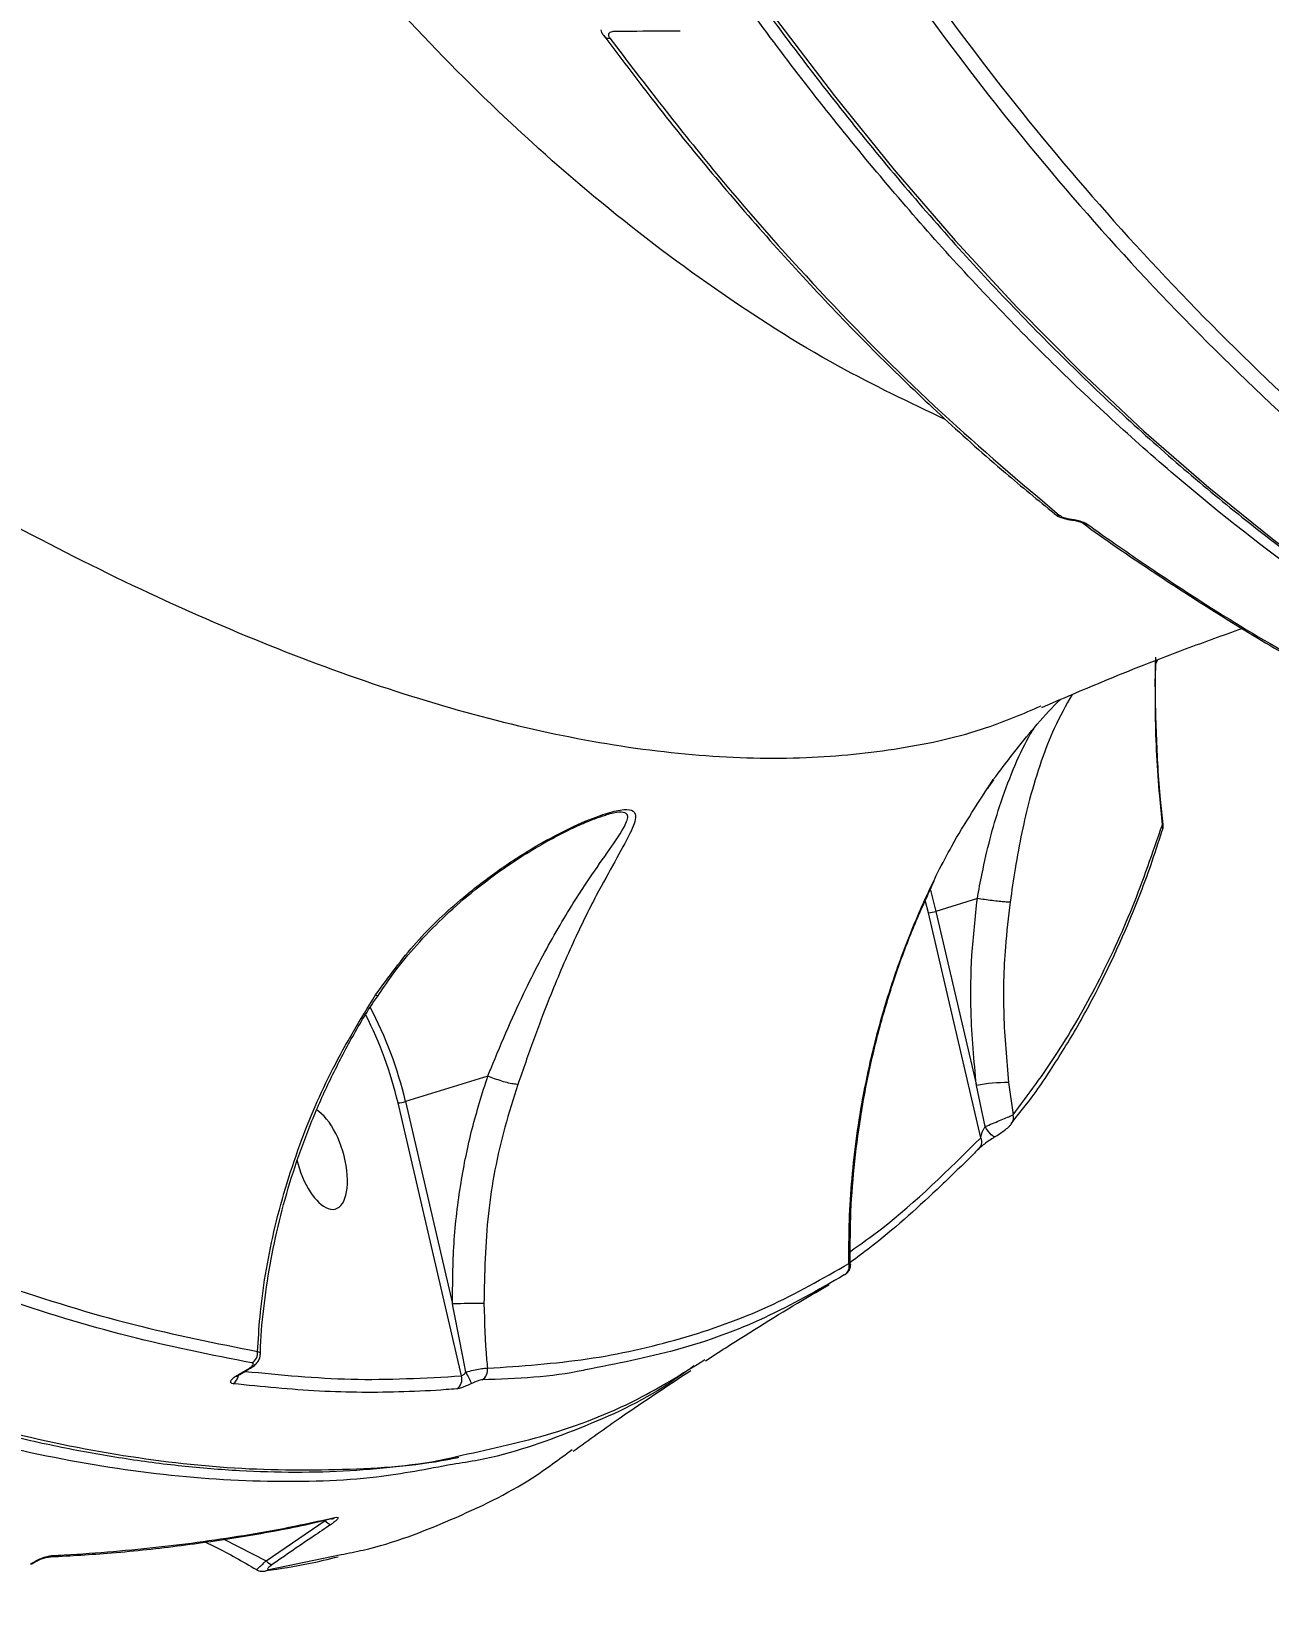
# Model space of a CAD drawing. Header units: millimetres. Extents: x -6521 to 6343, y -6174 to 4868.
# Drawn here: x -3364.5 to -3255.1, y 216.4 to 356.2 of the extents above; entities that cross this region are included whole.
import ezdxf

# ---------------------------------------------------------------- set-up
doc = ezdxf.new("R2010")
doc.units = ezdxf.units.MM
for name, color, linetype in [('DIKOM_ОБЪЕКТ', 7, 'Continuous'), ('DIKOM_РАЗМЕР_ЗОНА', 7, 'Continuous'), ('DIKOM_РАЗМЕР_ОБЪЕКТА', 7, 'Continuous')]:
    doc.layers.add(name, color=color, linetype=linetype)
doc.styles.add('style1', font='arial.ttf', dxfattribs={"width": 0.8})
doc.dimstyles.new('1-50', dxfattribs={"dimtxt": 300, "dimasz": 200, "dimexe": 100, "dimexo": 0, "dimgap": 100, "dimtad": 1, "dimtxsty": 'style1', "dimcen": 200, "dimclrd": 7, "dimclre": 7, "dimclrt": 7, "dimadec": 1, "dimazin": 2, "dimtfac": 1, "dimtmove": 0, "dimatfit": 2, "dimfxl": 0, "dimlwd": 25, "dimlwe": 18, "dimarcsym": 0})

# ---------------------------------------------------------------- blocks, each defined once
blk = doc.blocks.new('*D11')
at = {"layer": 'Defpoints', "color": 0, "transparency": 16777216}
for p in [(2818.82, 364.95), (-5102.52, -1661.02), (-5102.52, -4861.8)]:
    blk.add_point(p, dxfattribs=at)
at = {"layer": 'DIKOM_РАЗМЕР_ОБЪЕКТА', "color": 7, "lineweight": 18, "transparency": 16777216}
for p, q in [((2818.82, 364.95), (2818.82, -4961.8)), ((-5102.52, -1661.02), (-5102.52, -4961.8))]:
    blk.add_line(p, q, dxfattribs=at)
at = {"layer": 'DIKOM_РАЗМЕР_ОБЪЕКТА', "color": 7, "lineweight": 25, "transparency": 16777216}
blk.add_line((2618.82, -4861.8), (-4902.52, -4861.8), dxfattribs=at)
at = {"layer": 'DIKOM_РАЗМЕР_ОБЪЕКТА', "color": 7, "transparency": 16777216}
for points in [[(-4902.52, -4828.46), (-4902.52, -4895.13), (-5102.52, -4861.8)], [(2618.82, -4828.46), (2618.82, -4895.13), (2818.82, -4861.8)]]:
    blk.add_solid(points, dxfattribs=at)
at = {"layer": 'DIKOM_РАЗМЕР_ОБЪЕКТА', "color": 7, "transparency": 16777216, "insert": (-736, -4608.63), "char_height": 300, "attachment_point": 5, "style": 'style1'}
blk.add_mtext('7900', dxfattribs=at)
blk = doc.blocks.new('*D12')
at = {"layer": 'Defpoints', "color": 0, "transparency": 16777216}
for p in [(918.99, 3251.45), (5268.57, 3251.45), (-3684.78, -1936.75)]:
    blk.add_point(p, dxfattribs=at)
at = {"layer": 'DIKOM_РАЗМЕР_ОБЪЕКТА', "color": 7, "lineweight": 18, "transparency": 16777216}
for p, q in [((918.99, 3251.45), (5368.57, 3251.45)), ((-3684.78, -1936.75), (5368.57, -1936.75))]:
    blk.add_line(p, q, dxfattribs=at)
at = {"layer": 'DIKOM_РАЗМЕР_ОБЪЕКТА', "color": 7, "lineweight": 25, "transparency": 16777216}
blk.add_line((5268.57, -1736.75), (5268.57, 3051.45), dxfattribs=at)
at = {"layer": 'DIKOM_РАЗМЕР_ОБЪЕКТА', "color": 7, "transparency": 16777216}
for points in [[(5235.23, 3051.45), (5301.9, 3051.45), (5268.57, 3251.45)], [(5235.23, -1736.75), (5301.9, -1736.75), (5268.57, -1936.75)]]:
    blk.add_solid(points, dxfattribs=at)
at = {"layer": 'DIKOM_РАЗМЕР_ОБЪЕКТА', "color": 7, "transparency": 16777216, "insert": (5015.39, 711.25), "char_height": 300, "attachment_point": 5, "rotation": 90, "style": 'style1'}
blk.add_mtext('5150', dxfattribs=at)
blk = doc.blocks.new('*D13')
at = {"layer": 'Defpoints', "color": 0, "transparency": 16777216}
for p in [(1683.24, 4867.99), (-4359.52, -3960.36), (6242.61, -3960.36)]:
    blk.add_point(p, dxfattribs=at)
at = {"layer": 'DIKOM_РАЗМЕР_ЗОНА', "color": 7, "lineweight": 18, "transparency": 16777216}
for p, q in [((1683.24, 4867.99), (6342.61, 4867.99)), ((-4359.52, -3960.36), (6342.61, -3960.36))]:
    blk.add_line(p, q, dxfattribs=at)
at = {"layer": 'DIKOM_РАЗМЕР_ЗОНА', "color": 7, "lineweight": 25, "transparency": 16777216}
blk.add_line((6242.61, 4667.99), (6242.61, -3760.36), dxfattribs=at)
at = {"layer": 'DIKOM_РАЗМЕР_ЗОНА', "color": 7, "transparency": 16777216}
for points in [[(6209.28, 4667.99), (6275.95, 4667.99), (6242.61, 4867.99)], [(6209.28, -3760.36), (6275.95, -3760.36), (6242.61, -3960.36)]]:
    blk.add_solid(points, dxfattribs=at)
at = {"layer": 'DIKOM_РАЗМЕР_ЗОНА', "color": 7, "transparency": 16777216, "insert": (5989.44, 630.24), "char_height": 300, "attachment_point": 5, "rotation": 90, "style": 'style1'}
blk.add_mtext('8850', dxfattribs=at)
blk = doc.blocks.new('*D14')
at = {"layer": 'Defpoints', "color": 0, "transparency": 16777216}
for p in [(4318.82, 257.45), (-6520.67, -1799.21), (4318.82, -6073.51)]:
    blk.add_point(p, dxfattribs=at)
at = {"layer": 'DIKOM_РАЗМЕР_ЗОНА', "color": 7, "lineweight": 18, "transparency": 16777216}
for p, q in [((4318.82, 257.45), (4318.82, -6173.51)), ((-6520.67, -1799.21), (-6520.67, -6173.51))]:
    blk.add_line(p, q, dxfattribs=at)
at = {"layer": 'DIKOM_РАЗМЕР_ЗОНА', "color": 7, "lineweight": 25, "transparency": 16777216}
blk.add_line((-6320.67, -6073.51), (4118.82, -6073.51), dxfattribs=at)
at = {"layer": 'DIKOM_РАЗМЕР_ЗОНА', "color": 7, "transparency": 16777216}
for points in [[(-6320.67, -6040.18), (-6320.67, -6106.84), (-6520.67, -6073.51)], [(4118.82, -6040.18), (4118.82, -6106.84), (4318.82, -6073.51)]]:
    blk.add_solid(points, dxfattribs=at)
at = {"layer": 'DIKOM_РАЗМЕР_ЗОНА', "color": 7, "transparency": 16777216, "insert": (-430.65, -5820.34), "char_height": 300, "attachment_point": 5, "style": 'style1'}
blk.add_mtext('10850', dxfattribs=at)

msp = doc.modelspace()

# ---------------------------------------------------------------- linework, layer by layer
at = {"layer": 'DIKOM_ОБЪЕКТ', "color": 7, "linetype": 'Continuous', "lineweight": 15}
for p, q in [((-3265.045, 300.19), (-3264.879, 300.588)), ((-3279.789, 289.361), (-3279.361, 289.974)), ((-3279.892, 289.213), (-3279.789, 289.361)), ((-3313.711, 286.835), (-3313.921, 286.767)), ((-3264.448, 286.011), (-3264.389, 286.042)), ((-3284.968, 280.206), (-3284.475, 278.341)), ((-3285.138, 278.215), (-3285.39, 279.216)), ((-3280.811, 279.476), (-3284.475, 278.341)), ((-3284.475, 278.341), (-3280.898, 262.934)), ((-3280.516, 258.308), (-3285.138, 278.215)), ((-3324.117, 263.762), (-3331.397, 261.508)), ((-3280.115, 259.297), (-3280.898, 262.934)), ((-3278.049, 263.182), (-3277.651, 260.326)), ((-3331.397, 261.508), (-3327.236, 243.587)), ((-3326.449, 237.219), (-3332.06, 261.381)), ((-3277.824, 259.545), (-3277.398, 260.082)), ((-3346.162, 237.348), (-3345.336, 237.824)), ((-3343.723, 220.858), (-3338.512, 224.426)), ((-3347.459, 222.772), (-3343.723, 220.858)), ((-3343.473, 220.095), (-3337.098, 221.404))]:
    msp.add_line(p, q, dxfattribs=at)
at = {"layer": 'DIKOM_ОБЪЕКТ', "color": 7, "linetype": 'Continuous', "lineweight": 15, "flags": 128}
for points in [[(-3298.655, 357.373), (-3293.46, 350.529), (-3288.165, 343.981), (-3282.775, 337.734), (-3277.293, 331.793), (-3271.725, 326.164), (-3266.075, 320.85), (-3260.348, 315.858), (-3254.549, 311.19), (-3248.682, 306.851), (-3242.753, 302.844), (-3236.767, 299.173), (-3230.728, 295.84), (-3224.642, 292.85), (-3222.942, 292.079)], [(-3272.45, 312.979), (-3272.476, 312.997), (-3272.501, 313.05)], [(-3279.201, 258.422), (-3279.259, 258.384), (-3279.347, 258.396), (-3279.458, 258.458), (-3279.586, 258.565), (-3279.723, 258.712), (-3279.863, 258.89), (-3279.996, 259.089), (-3280.115, 259.297)], [(-3345.336, 237.824), (-3345.271, 237.82), (-3345.228, 237.834)], [(-3346.162, 237.348), (-3346.097, 237.345), (-3346.05, 237.361)]]:
    msp.add_lwpolyline(points, dxfattribs=at)
at = {"layer": 'DIKOM_ОБЪЕКТ', "color": 7, "linetype": 'Continuous', "lineweight": 15}
for centre, radius, start, end in [((-3086.101, 502.359), 244.733, 214.45512, 229.01542), ((-3086.8, 501.912), 245.264, 214.45478, 229.0157), ((-3313.392, 356.236), 0.618, 218.23272, 275.80713), ((-3273.584, 314.069), 0.679, 230.51489, 274.02678), ((-3271.104, 313.214), 0.633, 234.8994, 275.33838), ((-3265.226, 285.727), 0.827, 343.75931, 20.01036), ((-3285.303, 280.876), 2.666, 273.53347, 288.07396), ((-3364.97, 253.718), 33.791, 13.1087, 27.20294), ((-3365.274, 253.62), 34.783, 13.10726, 27.8506), ((-3278.232, 248.818), 14.365, 89.26753, 100.69388), ((-3332.222, 264.029), 2.653, 273.49676, 288.11067), ((-3278.515, 260.067), 0.902, 322.62242, 16.69268), ((-3281.261, 257.927), 0.837, 302.45326, 27.05829), ((-3293.073, 246.95), 0.935, 301.85029, 14.41388), ((-3325.334, 197.554), 46.072, 88.91557, 92.36509), ((-3345.549, 239.276), 1.075, 302.01209, 5.97386), ((-3325.159, 237.736), 1.023, 302.03692, 9.10969), ((-3347.219, 237.406), 1.047, 302.89822, 352.28638), ((-3327.443, 236.932), 1.034, 303.87568, 16.08051), ((-3250.487, 274.36), 84.054, 205.9723, 206.74025), ((-3337.815, 224.909), 0.848, 214.70563, 258.26353), ((-3338.095, 225.315), 0.768, 281.73995, 305.60004), ((-3363.132, 221.895), 0.726, 272.58582, 308.0744), ((-3343.97, 220.791), 0.855, 277.35192, 305.49441), ((-3343.03, 221.358), 0.855, 215.84574, 259.37382)]:
    msp.add_arc(centre, radius, start, end, dxfattribs=at)
for start_param, end_param in [(2.8365404, 5.8533266), (1.4684095, 2.8365404)]:
    msp.add_ellipse((-3338.905, 256.461), major_axis=(-1.322, 4.462), ratio=0.44303, start_param=start_param, end_param=end_param, dxfattribs=at)
for points, knots in [([(-3391.417, 700.463), (-3391.41, 698.443), (-3391.39, 692.583), (-3391.232, 682.888), (-3390.889, 671.389), (-3390.382, 659.913), (-3389.714, 648.468), (-3388.884, 637.063), (-3387.893, 625.706), (-3386.742, 614.406), (-3385.431, 603.172), (-3383.962, 592.011), (-3382.336, 580.933), (-3380.554, 569.945), (-3378.617, 559.056), (-3376.527, 548.273), (-3374.285, 537.606), (-3371.893, 527.062), (-3369.352, 516.649), (-3366.665, 506.375), (-3363.834, 496.247), (-3360.861, 486.273), (-3357.747, 476.461), (-3354.496, 466.818), (-3351.109, 457.351), (-3347.589, 448.068), (-3343.939, 438.974), (-3340.162, 430.078), (-3336.26, 421.386), (-3332.236, 412.904), (-3328.093, 404.639), (-3323.834, 396.597), (-3319.462, 388.784), (-3314.981, 381.206), (-3310.395, 373.869), (-3305.705, 366.778), (-3300.916, 359.938), (-3296.031, 353.355), (-3291.055, 347.035), (-3285.99, 340.98), (-3280.84, 335.197), (-3275.61, 329.69), (-3270.303, 324.462), (-3264.924, 319.519), (-3259.476, 314.863), (-3253.963, 310.499), (-3248.39, 306.429), (-3242.761, 302.659), (-3237.081, 299.184), (-3231.351, 296.031), (-3226.733, 293.693), (-3224.012, 292.516), (-3223.23, 292.178)], [0, 0, 0, 0, 0.010755, 0.031188, 0.0516214, 0.072055, 0.0924886, 0.1129222, 0.1333561, 0.1537901, 0.1742242, 0.1946585, 0.2150932, 0.235528, 0.2559631, 0.2763984, 0.2968344, 0.3172704, 0.3377071, 0.358144, 0.3785813, 0.3990193, 0.4194576, 0.4398966, 0.460336, 0.480776, 0.5012167, 0.5216578, 0.5420995, 0.5625419, 0.5829849, 0.6034284, 0.6238725, 0.644317, 0.6647621, 0.6852075, 0.7056531, 0.7260988, 0.7465445, 0.7669898, 0.7874344, 0.8078781, 0.8283207, 0.8487615, 0.8692004, 0.8896365, 0.9100695, 0.9304986, 0.9509234, 0.9713434, 0.9917581, 1, 1, 1, 1]), ([(-3224.582, 292.101), (-3224.932, 292.239), (-3229.2, 293.921), (-3237.248, 298.329), (-3248.781, 305.461), (-3260.179, 314.063), (-3271.417, 323.965), (-3282.243, 334.997), (-3292.631, 347.08), (-3302.563, 360.133), (-3312.201, 374.367), (-3321.498, 389.784), (-3330.413, 406.358), (-3338.395, 422.988), (-3345.506, 439.467), (-3351.819, 455.617), (-3357.744, 472.399), (-3363.259, 489.775), (-3368.308, 507.556), (-3372.867, 525.651), (-3376.544, 542.07), (-3378.59, 552.59), (-3379.424, 556.873)], [0, 0, 0, 0, 0.0049823, 0.0607473, 0.1164691, 0.1738097, 0.2311971, 0.2885376, 0.3442597, 0.4000246, 0.4557466, 0.513087, 0.5704743, 0.6278148, 0.6763109, 0.7248633, 0.7734156, 0.8224284, 0.8714409, 0.9192193, 0.9671059, 1, 1, 1, 1]), ([(-3283.611, 321.86), (-3286.801, 323.376), (-3293.727, 326.668), (-3304.114, 333.303), (-3314.564, 341.248), (-3324.51, 350.219), (-3333.951, 360.049), (-3343.159, 371.008), (-3352.097, 383.099), (-3360.73, 396.304), (-3368.826, 410.246), (-3376.381, 424.835), (-3383.403, 439.974), (-3390.058, 455.989), (-3396.298, 472.874), (-3402.144, 490.541), (-3405.614, 502.836), (-3407.348, 508.981)], [0, 0, 0, 0, 0.0602331, 0.1307414, 0.2012501, 0.2674731, 0.3337481, 0.3999717, 0.4681249, 0.5363338, 0.604488, 0.6695131, 0.7345854, 0.7996115, 0.8663908, 0.9332204, 1, 1, 1, 1]), ([(-3640.857, 475.918), (-3638.235, 472.188), (-3631.171, 462.141), (-3619.404, 446.084), (-3605.533, 427.914), (-3591.299, 410.076), (-3576.745, 392.643), (-3561.913, 375.687), (-3547.129, 359.582), (-3532.443, 344.362), (-3517.902, 330.043), (-3503.268, 316.392), (-3488.59, 303.485), (-3473.918, 291.388), (-3459.575, 280.366), (-3445.604, 270.433), (-3432.036, 261.575), (-3418.651, 253.65), (-3405.503, 246.726), (-3392.646, 240.851), (-3380.363, 236.156), (-3368.68, 232.626), (-3357.619, 230.235), (-3346.976, 228.905), (-3336.896, 228.837), (-3330.009, 229.299), (-3326.724, 230.124), (-3326.403, 230.205)], [0, 0, 0, 0, 0.0245686, 0.0661874, 0.1078383, 0.1494572, 0.1922849, 0.2351477, 0.2779754, 0.3195942, 0.3612451, 0.4028638, 0.4456917, 0.4885543, 0.5313819, 0.5730003, 0.6146507, 0.656269, 0.6990963, 0.7419584, 0.7847856, 0.8264042, 0.8680549, 0.9096737, 0.9525011, 0.9953635, 1, 1, 1, 1]), ([(-3539.741, 467.985), (-3535.784, 463.173), (-3527.869, 453.549), (-3515.785, 439.585), (-3503.571, 426.002), (-3490.811, 412.412), (-3477.57, 398.948), (-3463.893, 385.725), (-3450.123, 373.104), (-3436.309, 361.157), (-3422.504, 349.945), (-3409.159, 339.825), (-3396.31, 330.779), (-3383.98, 322.766), (-3371.829, 315.557), (-3359.913, 309.215), (-3348.28, 303.782), (-3336.949, 299.285), (-3325.983, 295.791), (-3315.383, 293.332), (-3305.33, 291.987), (-3296.046, 291.762), (-3287.596, 292.639), (-3280.653, 294.174), (-3276.748, 295.849), (-3275.161, 296.53)], [0, 0, 0, 0, 0.0400048, 0.0800095, 0.1204124, 0.1608152, 0.2054798, 0.2501787, 0.2948427, 0.3408232, 0.3868419, 0.4328218, 0.4760811, 0.519373, 0.5626316, 0.607139, 0.6516823, 0.6961892, 0.7423062, 0.7884231, 0.8352025, 0.8819821, 0.9259181, 0.9698886, 1, 1, 1, 1]), ([(-3629.854, 459.369), (-3628.305, 457.23), (-3624.511, 451.992), (-3618.405, 443.788), (-3611.56, 434.76), (-3604.677, 425.884), (-3597.758, 417.152), (-3590.8, 408.562), (-3583.8, 400.109), (-3576.756, 391.793), (-3569.667, 383.611), (-3562.531, 375.561), (-3555.344, 367.64), (-3548.114, 359.856), (-3540.864, 352.233), (-3533.623, 344.805), (-3526.411, 337.591), (-3519.233, 330.596), (-3512.084, 323.815), (-3504.963, 317.245), (-3497.867, 310.883), (-3490.794, 304.729), (-3483.742, 298.781), (-3476.709, 293.036), (-3469.692, 287.494), (-3462.694, 282.156), (-3455.732, 277.035), (-3448.834, 272.153), (-3442.024, 267.53), (-3435.312, 263.169), (-3428.694, 259.067), (-3422.166, 255.224), (-3415.726, 251.635), (-3409.372, 248.302), (-3403.103, 245.222), (-3396.916, 242.396), (-3390.811, 239.823), (-3384.786, 237.503), (-3378.852, 235.44), (-3373.031, 233.643), (-3367.348, 232.122), (-3361.811, 230.879), (-3356.421, 229.912), (-3351.176, 229.221), (-3346.072, 228.805), (-3341.111, 228.666), (-3336.285, 228.793), (-3331.615, 229.225), (-3328.414, 229.643), (-3326.814, 229.996), (-3326.676, 230.026)], [0, 0, 0, 0, 0.0148392, 0.0363254, 0.0577125, 0.0790248, 0.1002867, 0.1215228, 0.142757, 0.1640092, 0.1852998, 0.2066537, 0.2280948, 0.2496474, 0.2712481, 0.2927747, 0.3141949, 0.3355335, 0.356815, 0.3780637, 0.3993038, 0.4205573, 0.4418427, 0.4631847, 0.484607, 0.5061338, 0.5277482, 0.5493324, 0.5707975, 0.5921745, 0.6134877, 0.6347618, 0.6560208, 0.6772887, 0.6985818, 0.7199239, 0.7413394, 0.7628518, 0.7844716, 0.806088, 0.8276031, 0.8490186, 0.8703575, 0.891642, 0.9128938, 0.9341344, 0.9553851, 0.9766597, 0.9979803, 1, 1, 1, 1]), ([(-3314.124, 356.378), (-3314.104, 356.297), (-3314.054, 356.101), (-3313.934, 355.944), (-3313.864, 355.852)], [0, 0, 0, 0, 0.4110867, 1, 1, 1, 1]), ([(-3313.865, 355.865), (-3312.452, 353.984), (-3309.399, 349.923), (-3304.599, 344.004), (-3299.498, 338.052), (-3294.323, 332.395), (-3289.077, 327.02), (-3283.75, 321.933), (-3278.727, 317.424), (-3275.448, 314.747), (-3273.999, 313.564)], [0, 0, 0, 0, 0.1130281, 0.2440477, 0.3749125, 0.505384, 0.6355174, 0.7657835, 0.8964704, 1, 1, 1, 1]), ([(-3312.98, 356.212), (-3313.031, 356.209), (-3313.162, 356.202), (-3313.338, 356.141), (-3313.45, 356.014), (-3313.459, 355.831), (-3313.376, 355.696), (-3313.33, 355.621)], [0, 0, 0, 0, 0.1207564, 0.3075424, 0.5229177, 0.737411, 1, 1, 1, 1]), ([(-3313.33, 355.621), (-3310.201, 351.551), (-3303.945, 343.412), (-3294.12, 332.407), (-3284.011, 322.237), (-3277.028, 316.34), (-3273.536, 313.391)], [0, 0, 0, 0, 0.2486162, 0.4972329, 0.7486165, 1, 1, 1, 1]), ([(-3307.113, 356.244), (-3307.699, 356.246), (-3309.655, 356.252), (-3311.61, 356.228), (-3312.98, 356.212)], [0, 0, 0, 0, 0.2996332, 1, 1, 1, 1]), ([(-3274, 313.544), (-3273.942, 313.497), (-3273.74, 313.33), (-3273.294, 313.15), (-3272.801, 313.018), (-3272.514, 312.99), (-3272.45, 312.984)], [0, 0, 0, 0, 0.1421002, 0.5012762, 0.888411, 1, 1, 1, 1]), ([(-3273.536, 313.391), (-3273.513, 313.374), (-3273.429, 313.311), (-3273.212, 313.208), (-3272.871, 313.104), (-3272.624, 313.068), (-3272.501, 313.05)], [0, 0, 0, 0, 0.108583, 0.3983479, 0.6996339, 1, 1, 1, 1]), ([(-3272.501, 313.05), (-3272.327, 313.025), (-3271.98, 312.975), (-3271.495, 312.826), (-3271.195, 312.686), (-3271.073, 312.603), (-3271.045, 312.584)], [0, 0, 0, 0, 0.3053795, 0.6114658, 0.912606, 1, 1, 1, 1]), ([(-3272.447, 312.976), (-3272.412, 312.973), (-3272.263, 312.96), (-3272.003, 312.905), (-3271.73, 312.823), (-3271.561, 312.752), (-3271.479, 312.704), (-3271.475, 312.701), (-3271.473, 312.7)], [0, 0, 0, 0, 0.0840535, 0.3560391, 0.589088, 0.7827302, 0.930337, 1, 1, 1, 1]), ([(-3271.467, 312.698), (-3271.358, 312.619), (-3269.237, 311.055), (-3265.105, 308.263), (-3259.082, 304.366), (-3253.917, 301.248), (-3250.772, 299.535), (-3249.62, 298.907)], [0, 0, 0, 0, 0.0147825, 0.2900182, 0.5656687, 0.8408527, 1, 1, 1, 1]), ([(-3271.045, 312.584), (-3270.695, 312.334), (-3268.941, 311.082), (-3264.423, 307.959), (-3257.496, 303.464), (-3252.002, 300.352), (-3249.253, 298.795)], [0, 0, 0, 0, 0.0480639, 0.2403228, 0.6198804, 1, 1, 1, 1]), ([(-3275.105, 296.395), (-3273.323, 297.161), (-3269.052, 298.995), (-3263.14, 301.324), (-3259.046, 302.792), (-3257.379, 303.39)], [0, 0, 0, 0, 0.297932, 0.7141206, 1, 1, 1, 1]), ([(-3264.379, 286.043), (-3264.462, 286.774), (-3264.759, 289.384), (-3264.98, 293.997), (-3265.111, 298.207), (-3265.036, 300.518), (-3265.025, 300.845)], [0, 0, 0, 0, 0.1514202, 0.5407631, 0.9349329, 1, 1, 1, 1]), ([(-3264.448, 286.011), (-3264.529, 286.858), (-3264.834, 290.077), (-3265.115, 294.899), (-3265.053, 298.939), (-3265.029, 300.529)], [0, 0, 0, 0, 0.1781073, 0.6765726, 1, 1, 1, 1]), ([(-3279.404, 289.997), (-3278.221, 291.564), (-3276.428, 293.94), (-3274.353, 296.225), (-3273.578, 296.999), (-3273.5, 297.077)], [0, 0, 0, 0, 0.6356093, 0.9634019, 1, 1, 1, 1]), ([(-3272.429, 297.532), (-3272.967, 296.576), (-3273.943, 294.844), (-3275.188, 291.665), (-3276.141, 288.562), (-3276.897, 285.337), (-3277.467, 282.273), (-3277.771, 280.156), (-3277.913, 279.166)], [0, 0, 0, 0, 0.2213687, 0.4011915, 0.5846544, 0.7265915, 0.8721551, 1, 1, 1, 1]), ([(-3280.807, 279.476), (-3280.807, 279.477), (-3280.683, 280.218), (-3280.335, 282.031), (-3279.704, 284.794), (-3278.801, 287.923), (-3277.653, 290.95), (-3276.596, 293.279), (-3275.906, 294.379), (-3275.726, 294.665)], [0, 0, 0, 0, 0.0000582, 0.1206184, 0.2962396, 0.4721165, 0.6963248, 0.9208268, 1, 1, 1, 1]), ([(-3292.168, 247.183), (-3292.171, 248.142), (-3292.18, 251.542), (-3291.717, 257.53), (-3290.554, 264.186), (-3289.047, 269.912), (-3287.449, 274.704), (-3285.477, 279.458), (-3282.904, 284.658), (-3280.674, 288.06), (-3279.404, 289.997)], [0, 0, 0, 0, 0.067061, 0.2378715, 0.4109016, 0.5196066, 0.6283003, 0.7402358, 0.8521465, 1, 1, 1, 1]), ([(-3334.044, 270.956), (-3332.89, 272.535), (-3330.58, 275.694), (-3326.752, 279.272), (-3323.125, 282.065), (-3319.823, 284.184), (-3316.7, 285.824), (-3314.123, 286.89), (-3312.306, 287.385), (-3311.25, 287.359), (-3310.98, 286.86), (-3311.142, 286.117), (-3311.722, 284.837), (-3312.847, 282.807), (-3314.636, 279.602), (-3316.589, 275.622), (-3318.469, 271.245), (-3320.08, 266.987), (-3320.995, 264.345), (-3321.452, 263.024)], [0, 0, 0, 0, 0.0838198, 0.1677488, 0.2253311, 0.2830243, 0.3403521, 0.3851879, 0.416804, 0.4487234, 0.4828916, 0.5143294, 0.5458644, 0.6206964, 0.6956583, 0.7865356, 0.8772671, 0.9386797, 1, 1, 1, 1]), ([(-3333.84, 270.834), (-3333.444, 271.434), (-3332.474, 272.904), (-3330.666, 275.11), (-3328.439, 277.481), (-3325.921, 279.746), (-3323.316, 281.757), (-3320.776, 283.452), (-3318.548, 284.743), (-3316.688, 285.684), (-3315.26, 286.311), (-3314.292, 286.683), (-3313.858, 286.807), (-3313.716, 286.847)], [0, 0, 0, 0, 0.0792575, 0.194089, 0.3143527, 0.4392103, 0.570141, 0.6813948, 0.7832657, 0.8658144, 0.9260837, 0.975757, 1, 1, 1, 1]), ([(-3324.111, 263.762), (-3324.111, 263.763), (-3324.032, 263.972), (-3323.429, 265.431), (-3322.334, 268.089), (-3320.41, 272.257), (-3318.059, 276.663), (-3315.633, 280.575), (-3313.502, 283.583), (-3312.158, 285.537), (-3311.681, 286.566), (-3311.805, 287.004), (-3312.206, 287.164), (-3312.991, 287.077), (-3313.571, 286.882), (-3313.711, 286.835)], [0, 0, 0, 0, 0.0000638, 0.0167855, 0.1189681, 0.2212846, 0.3912767, 0.5615317, 0.6842626, 0.8065324, 0.88323, 0.9013909, 0.9459951, 0.9869539, 1, 1, 1, 1]), ([(-3277.651, 260.326), (-3276.306, 262.129), (-3273.617, 265.735), (-3270.126, 271.908), (-3267.003, 278.589), (-3265.3, 283.537), (-3264.448, 286.011)], [0, 0, 0, 0, 0.249122, 0.4982429, 0.7491219, 1, 1, 1, 1]), ([(-3277.398, 260.082), (-3277.082, 260.474), (-3275.84, 262.014), (-3273.861, 264.964), (-3271.466, 268.93), (-3269.269, 273.161), (-3267.267, 277.641), (-3265.655, 281.748), (-3264.792, 284.458), (-3264.459, 285.506)], [0, 0, 0, 0, 0.0570073, 0.2241288, 0.3914957, 0.5590864, 0.7266735, 0.8943565, 1, 1, 1, 1]), ([(-3264.41, 285.644), (-3264.394, 285.691), (-3264.352, 285.806), (-3264.374, 285.953), (-3264.387, 286.041)], [0, 0, 0, 0, 0.4054277, 1, 1, 1, 1]), ([(-3327.247, 229.386), (-3329.458, 228.964), (-3334.638, 227.976), (-3343.612, 227.715), (-3354.04, 228.443), (-3365.177, 230.388), (-3376.259, 233.33), (-3387.17, 237.077), (-3397.803, 241.431), (-3408.795, 246.615), (-3420.119, 252.625), (-3431.654, 259.393), (-3443.34, 266.883), (-3453.903, 274.156), (-3460.642, 279.138), (-3463.386, 281.166)], [0, 0, 0, 0, 0.0646489, 0.1515185, 0.2409112, 0.3303773, 0.4197699, 0.4953742, 0.5710668, 0.6467589, 0.7231688, 0.7995786, 0.8740643, 0.948719, 1, 1, 1, 1]), ([(-3292.05, 247.074), (-3292.056, 248.462), (-3292.066, 251.303), (-3291.747, 255.668), (-3291.177, 260.123), (-3290.342, 264.574), (-3289.253, 268.937), (-3287.918, 273.165), (-3286.4, 277.206), (-3285.194, 279.799), (-3284.604, 281.066)], [0, 0, 0, 0, 0.1240914, 0.253992, 0.3836914, 0.5132071, 0.6413545, 0.7640237, 0.8846226, 1, 1, 1, 1]), ([(-3280.898, 262.934), (-3281.1, 265.114), (-3281.457, 268.947), (-3281.365, 274.493), (-3280.996, 277.811), (-3280.811, 279.476)], [0, 0, 0, 0, 0.3962805, 0.6969501, 1, 1, 1, 1]), ([(-3280.811, 279.476), (-3280.81, 279.476), (-3280.809, 279.477), (-3280.807, 279.476), (-3280.807, 279.476)], [0, 0, 0, 0, 0.8238072, 1, 1, 1, 1]), ([(-3277.913, 279.166), (-3277.921, 279.165), (-3277.948, 279.161), (-3278.058, 279.157), (-3278.34, 279.168), (-3278.867, 279.214), (-3279.504, 279.286), (-3280.189, 279.378), (-3280.601, 279.443), (-3280.807, 279.476)], [0, 0, 0, 0, 0.0322261, 0.100196, 0.2801582, 0.4601297, 0.6400821, 0.8200418, 1, 1, 1, 1]), ([(-3277.913, 279.166), (-3278.068, 277.841), (-3278.456, 274.536), (-3278.588, 269.172), (-3278.229, 265.187), (-3278.049, 263.182)], [0, 0, 0, 0, 0.2495496, 0.6225682, 1, 1, 1, 1]), ([(-3344.48, 239.388), (-3344.419, 240.402), (-3344.209, 243.905), (-3343.181, 250.054), (-3340.975, 257.447), (-3337.959, 264.531), (-3335.358, 268.8), (-3334.044, 270.956)], [0, 0, 0, 0, 0.0949222, 0.3276234, 0.565731, 0.7805998, 1, 1, 1, 1]), ([(-3344.225, 239.103), (-3344.222, 239.338), (-3344.204, 240.838), (-3343.912, 243.658), (-3343.336, 247.538), (-3342.472, 251.427), (-3341.359, 255.291), (-3339.998, 259.089), (-3338.408, 262.799), (-3336.581, 266.388), (-3335.058, 269.078), (-3334.081, 270.518), (-3333.858, 270.847)], [0, 0, 0, 0, 0.0220285, 0.1409819, 0.2599196, 0.3788372, 0.4977443, 0.616137, 0.7328451, 0.8493592, 0.9655542, 1, 1, 1, 1]), ([(-3334.044, 270.956), (-3334.029, 270.947), (-3333.97, 270.911), (-3333.895, 270.866), (-3333.903, 270.876), (-3333.907, 270.88)], [0, 0, 0, 0, 0.1623219, 0.6218847, 1, 1, 1, 1]), ([(-3327.236, 243.587), (-3327.227, 245.373), (-3327.21, 248.965), (-3326.575, 254.15), (-3325.582, 259.118), (-3324.607, 262.21), (-3324.117, 263.762)], [0, 0, 0, 0, 0.2600899, 0.5230042, 0.7604293, 1, 1, 1, 1]), ([(-3321.452, 263.024), (-3321.852, 261.766), (-3323.03, 258.057), (-3324.296, 251.556), (-3324.406, 246.286), (-3324.463, 243.618)], [0, 0, 0, 0, 0.2022777, 0.5961124, 1, 1, 1, 1]), ([(-3324.117, 263.762), (-3324.116, 263.762), (-3324.114, 263.763), (-3324.112, 263.762), (-3324.111, 263.762)], [0, 0, 0, 0, 0.5374592, 1, 1, 1, 1]), ([(-3321.452, 263.024), (-3321.471, 263.024), (-3321.556, 263.022), (-3321.796, 263.044), (-3322.257, 263.134), (-3322.871, 263.303), (-3323.526, 263.521), (-3323.916, 263.682), (-3324.111, 263.762)], [0, 0, 0, 0, 0.039627, 0.1815971, 0.3861941, 0.5908037, 0.7954108, 1, 1, 1, 1]), ([(-3280.115, 259.297), (-3279.905, 259.384), (-3279.484, 259.558), (-3278.833, 259.828), (-3278.257, 260.068), (-3277.848, 260.24), (-3277.708, 260.301), (-3277.651, 260.326)], [0, 0, 0, 0, 0.2097733, 0.4193963, 0.6334382, 0.8501658, 1, 1, 1, 1]), ([(-3280.516, 258.308), (-3280.497, 258.398), (-3280.46, 258.568), (-3280.36, 258.837), (-3280.25, 259.082), (-3280.158, 259.228), (-3280.115, 259.297)], [0, 0, 0, 0, 0.2950999, 0.5578878, 0.7906415, 1, 1, 1, 1]), ([(-3279.227, 258.398), (-3279.207, 258.41), (-3279.055, 258.501), (-3278.741, 258.713), (-3278.318, 259.026), (-3278.014, 259.271), (-3277.858, 259.454), (-3277.801, 259.52)], [0, 0, 0, 0, 0.0358907, 0.2756534, 0.5322217, 0.8318362, 1, 1, 1, 1]), ([(-3292.04, 248.239), (-3291.121, 248.892), (-3287.083, 251.764), (-3283.378, 255.456), (-3280.516, 258.308)], [0, 0, 0, 0, 0.2276323, 1, 1, 1, 1]), ([(-3279.201, 258.422), (-3279.352, 258.326), (-3279.655, 258.133), (-3280.106, 257.812), (-3280.531, 257.483), (-3280.714, 257.311), (-3280.812, 257.22)], [0, 0, 0, 0, 0.232205, 0.4639936, 0.7140224, 1, 1, 1, 1]), ([(-3280.812, 257.22), (-3281.047, 256.981), (-3282.223, 255.787), (-3285.332, 252.796), (-3288.817, 249.648), (-3291.458, 247.704), (-3292.049, 247.27)], [0, 0, 0, 0, 0.0653007, 0.3265115, 0.849384, 1, 1, 1, 1]), ([(-3391.23, 255.393), (-3387.103, 253.46), (-3378.849, 249.595), (-3366.955, 245.122), (-3355.412, 241.556), (-3348.124, 240.11), (-3344.48, 239.388)], [0, 0, 0, 0, 0.2484753, 0.4969513, 0.7484758, 1, 1, 1, 1]), ([(-3344.979, 238.364), (-3348.584, 239.078), (-3355.794, 240.506), (-3367.297, 244.043), (-3379.248, 248.52), (-3387.615, 252.435), (-3391.798, 254.393)], [0, 0, 0, 0, 0.2484767, 0.4969538, 0.7484765, 1, 1, 1, 1]), ([(-3324.149, 237.898), (-3321.171, 238.103), (-3315.213, 238.515), (-3306.958, 240.403), (-3299.18, 243.152), (-3294.505, 245.839), (-3292.168, 247.183)], [0, 0, 0, 0, 0.2486159, 0.4972311, 0.7486159, 1, 1, 1, 1]), ([(-3292.58, 246.156), (-3294.898, 244.83), (-3299.534, 242.178), (-3307.18, 239.372), (-3312.727, 238.292), (-3315.481, 237.756)], [0, 0, 0, 0, 0.3348951, 0.6697916, 1, 1, 1, 1]), ([(-3292.561, 246.168), (-3292.541, 246.181), (-3292.505, 246.203), (-3292.472, 246.225), (-3292.427, 246.257), (-3292.329, 246.334), (-3292.196, 246.48), (-3292.054, 246.74), (-3292.036, 246.948), (-3292.025, 247.076)], [0, 0, 0, 0, 0.1185378, 0.2185806, 0.2715457, 0.3305482, 0.5292108, 0.710771, 1, 1, 1, 1]), ([(-3292.168, 247.183), (-3292.088, 247.165), (-3291.995, 247.145), (-3292.033, 247.082), (-3292.038, 247.074)], [0, 0, 0, 0, 0.8574789, 1, 1, 1, 1]), ([(-3304.864, 238.559), (-3304.263, 238.947), (-3301.397, 240.799), (-3297.744, 243.081), (-3294.717, 244.847), (-3293.931, 245.305)], [0, 0, 0, 0, 0.1640431, 0.7829251, 1, 1, 1, 1]), ([(-3326.051, 237.55), (-3326.136, 237.964), (-3326.548, 239.97), (-3326.931, 241.986), (-3327.236, 243.587)], [0, 0, 0, 0, 0.2060563, 1, 1, 1, 1]), ([(-3324.463, 243.618), (-3324.412, 241.958), (-3324.353, 240.043), (-3324.173, 238.15), (-3324.149, 237.898)], [0, 0, 0, 0, 0.8666337, 1, 1, 1, 1]), ([(-3344.48, 239.388), (-3344.385, 239.336), (-3344.242, 239.258), (-3344.262, 239.143), (-3344.269, 239.104)], [0, 0, 0, 0, 0.6634169, 1, 1, 1, 1]), ([(-3346.05, 237.36), (-3345.857, 237.472), (-3345.582, 237.631), (-3345.306, 237.788), (-3345.223, 237.835)], [0, 0, 0, 0, 0.7000338, 1, 1, 1, 1]), ([(-3345.336, 237.824), (-3345.264, 237.867), (-3345.112, 237.959), (-3344.944, 238.1), (-3344.85, 238.227), (-3344.853, 238.325), (-3344.937, 238.351), (-3344.979, 238.364)], [0, 0, 0, 0, 0.1798556, 0.3801289, 0.5812189, 0.790714, 1, 1, 1, 1]), ([(-3345.231, 237.84), (-3345.067, 237.939), (-3344.771, 238.117), (-3344.472, 238.432), (-3344.277, 238.767), (-3344.261, 239.001), (-3344.255, 239.095)], [0, 0, 0, 0, 0.332686, 0.6016816, 0.8397238, 1, 1, 1, 1]), ([(-3305.883, 238.101), (-3306.788, 237.448), (-3310.056, 235.088), (-3316.422, 232.316), (-3322.666, 230.088), (-3326.47, 229.505), (-3327.247, 229.386)], [0, 0, 0, 0, 0.1469882, 0.5310391, 0.9042479, 1, 1, 1, 1]), ([(-3326.403, 230.205), (-3323.715, 230.789), (-3318.098, 232.01), (-3310.954, 234.883), (-3306.744, 237.526), (-3304.931, 238.665)], [0, 0, 0, 0, 0.3431542, 0.7171044, 1, 1, 1, 1]), ([(-3326.051, 237.55), (-3325.829, 237.612), (-3325.383, 237.737), (-3324.772, 237.857), (-3324.363, 237.905), (-3324.203, 237.899), (-3324.149, 237.898)], [0, 0, 0, 0, 0.286501, 0.5730696, 0.8569607, 1, 1, 1, 1]), ([(-3315.481, 237.756), (-3315.551, 237.741), (-3318.403, 237.104), (-3321.548, 236.985), (-3324.617, 236.869)], [0, 0, 0, 0, 0.0242446, 1, 1, 1, 1]), ([(-3346.651, 236.527), (-3346.721, 236.545), (-3346.861, 236.58), (-3346.881, 236.729), (-3346.748, 236.927), (-3346.496, 237.144), (-3346.268, 237.284), (-3346.162, 237.348)], [0, 0, 0, 0, 0.2131199, 0.4264881, 0.6306145, 0.8288827, 1, 1, 1, 1]), ([(-3326.866, 236.074), (-3327.176, 236.05), (-3328.722, 235.928), (-3332.74, 235.73), (-3338.994, 235.751), (-3344.097, 236.268), (-3346.651, 236.527)], [0, 0, 0, 0, 0.0480641, 0.2403248, 0.6198811, 1, 1, 1, 1]), ([(-3346.386, 237.126), (-3346.387, 237.125), (-3346.391, 237.121), (-3346.352, 237.158), (-3346.262, 237.227), (-3346.154, 237.302), (-3346.065, 237.35), (-3346.047, 237.36)], [0, 0, 0, 0, 0.0830396, 0.3065263, 0.5572664, 0.9089901, 1, 1, 1, 1]), ([(-3345.594, 237.623), (-3342.449, 237.317), (-3335.951, 236.685), (-3329.684, 237.037), (-3326.449, 237.219)], [0, 0, 0, 0, 0.483879, 1, 1, 1, 1]), ([(-3325.551, 236.541), (-3325.71, 236.466), (-3326.027, 236.317), (-3326.466, 236.158), (-3326.734, 236.088), (-3326.842, 236.077), (-3326.866, 236.074)], [0, 0, 0, 0, 0.3053756, 0.6114478, 0.91256, 1, 1, 1, 1]), ([(-3326.449, 237.219), (-3326.442, 237.222), (-3326.407, 237.235), (-3326.322, 237.291), (-3326.19, 237.404), (-3326.098, 237.501), (-3326.051, 237.55)], [0, 0, 0, 0, 0.080489, 0.3669069, 0.676385, 1, 1, 1, 1]), ([(-3324.617, 236.869), (-3324.637, 236.867), (-3324.711, 236.861), (-3324.904, 236.812), (-3325.213, 236.699), (-3325.439, 236.593), (-3325.551, 236.541)], [0, 0, 0, 0, 0.1085526, 0.3984262, 0.6996631, 1, 1, 1, 1]), ([(-3316.56, 230.558), (-3315.153, 231.576), (-3311.792, 234.006), (-3308.236, 236.34), (-3306.169, 237.697)], [0, 0, 0, 0, 0.4185945, 1, 1, 1, 1]), ([(-3337.098, 221.404), (-3336.442, 221.532), (-3332.993, 222.201), (-3327.312, 224.428), (-3321.125, 227.367), (-3317.811, 229.843), (-3316.662, 230.702)], [0, 0, 0, 0, 0.0843538, 0.4437233, 0.8070928, 1, 1, 1, 1]), ([(-3363.105, 221.188), (-3361.323, 221.29), (-3357.406, 221.513), (-3351.584, 222.131), (-3345.626, 223.005), (-3341.084, 223.83), (-3338.595, 224.436), (-3337.946, 224.594)], [0, 0, 0, 0, 0.1999951, 0.4397005, 0.6784043, 0.9160962, 1, 1, 1, 1]), ([(-3362.685, 221.324), (-3362.317, 221.343), (-3360.477, 221.441), (-3355.758, 221.778), (-3348.724, 222.569), (-3342.275, 223.663), (-3338.667, 224.464), (-3337.647, 224.69)], [0, 0, 0, 0, 0.041371, 0.2068691, 0.5381508, 0.8694304, 1, 1, 1, 1]), ([(-3337.987, 224.079), (-3338.51, 223.727), (-3340.254, 222.551), (-3341.979, 221.356), (-3343.188, 220.518)], [0, 0, 0, 0, 0.2996323, 1, 1, 1, 1]), ([(-3337.647, 224.69), (-3337.542, 224.706), (-3337.367, 224.732), (-3337.347, 224.627), (-3337.477, 224.465), (-3337.716, 224.267), (-3337.906, 224.135), (-3337.987, 224.079)], [0, 0, 0, 0, 0.3038721, 0.5023612, 0.7017043, 0.8733255, 1, 1, 1, 1]), ([(-3337.929, 224.564), (-3337.922, 224.566), (-3337.904, 224.571), (-3337.909, 224.569), (-3337.913, 224.568)], [0, 0, 0, 0, 0.391019, 1, 1, 1, 1]), ([(-3349.133, 222.529), (-3348.834, 222.388), (-3347.265, 221.65), (-3345.786, 220.782), (-3344.588, 220.08)], [0, 0, 0, 0, 0.1906986, 1, 1, 1, 1]), ([(-3364.565, 220.566), (-3364.413, 220.661), (-3364.107, 220.849), (-3363.603, 221.082), (-3363.091, 221.267), (-3362.826, 221.304), (-3362.685, 221.324)], [0, 0, 0, 0, 0.2322519, 0.4640474, 0.7140377, 1, 1, 1, 1]), ([(-3364.47, 220.576), (-3364.459, 220.584), (-3364.367, 220.649), (-3364.129, 220.785), (-3363.774, 220.961), (-3363.43, 221.092), (-3363.206, 221.154), (-3363.098, 221.17), (-3363.099, 221.17), (-3363.099, 221.17)], [0, 0, 0, 0, 0.0227097, 0.1973082, 0.4062678, 0.6404961, 0.8215317, 0.9449887, 1, 1, 1, 1]), ([(-3343.742, 219.984), (-3342.473, 220.17), (-3340.296, 220.488), (-3338.228, 221.002), (-3337.365, 221.216)], [0, 0, 0, 0, 0.5824851, 1, 1, 1, 1]), ([(-3344.584, 220.086), (-3344.587, 220.083), (-3344.608, 220.054), (-3344.49, 220.152), (-3344.229, 220.386), (-3343.937, 220.657), (-3343.76, 220.823), (-3343.723, 220.858)], [0, 0, 0, 0, 0.0337492, 0.3454808, 0.6420793, 0.9256968, 1, 1, 1, 1]), ([(-3344.587, 220.081), (-3344.514, 220.043), (-3344.362, 219.963), (-3344.115, 219.928), (-3343.941, 219.928), (-3343.863, 219.944), (-3343.852, 219.946)], [0, 0, 0, 0, 0.301571, 0.6257764, 0.9470646, 1, 1, 1, 1]), ([(-3343.188, 220.518), (-3343.233, 220.486), (-3343.347, 220.404), (-3343.5, 220.275), (-3343.593, 220.162), (-3343.595, 220.091), (-3343.517, 220.093), (-3343.473, 220.095)], [0, 0, 0, 0, 0.1207575, 0.3075218, 0.5228759, 0.7374132, 1, 1, 1, 1])]:
    msp.add_open_spline(points, degree=3, knots=knots, dxfattribs=at)

# ---------------------------------------------------------------- dimensions: what is measured, and where the dimension line sits
at = {"layer": 'DIKOM_РАЗМЕР_ЗОНА'}
dim = msp.add_linear_dim(base=(6242.612, -3960.361), p1=(1683.243, 4867.991), p2=(-4359.523, -3960.361), angle=90, text='8850', dimstyle='1-50', dxfattribs=at)
dim.commit()
dim.dimension.update_dxf_attribs({"geometry": '*D13', "text_midpoint": (6242.612, 630.237), "dimtype": 160})
dim = msp.add_linear_dim(base=(4318.818, -6073.511), p1=(-6520.672, -1799.212), p2=(4318.818, 257.446), text='10850', dimstyle='1-50', dxfattribs=at)
dim.commit()
dim.dimension.update_dxf_attribs({"geometry": '*D14', "text_midpoint": (-430.645, -6073.511), "dimtype": 160})
at = {"layer": 'DIKOM_РАЗМЕР_ОБЪЕКТА'}
dim = msp.add_linear_dim(base=(5268.566, 3251.455), p1=(-3684.783, -1936.746), p2=(918.989, 3251.455), angle=90, text='5150', dimstyle='1-50', dxfattribs=at)
dim.commit()
dim.dimension.update_dxf_attribs({"geometry": '*D12', "text_midpoint": (5268.566, 711.247), "dimtype": 160})
dim = msp.add_linear_dim(base=(-5102.518, -4861.797), p1=(2818.818, 364.955), p2=(-5102.518, -1661.024), text='7900', dimstyle='1-50', dxfattribs=at)
dim.commit()
dim.dimension.update_dxf_attribs({"geometry": '*D11', "text_midpoint": (-736.001, -4861.797), "dimtype": 160})

doc.saveas('drawing.dxf')
